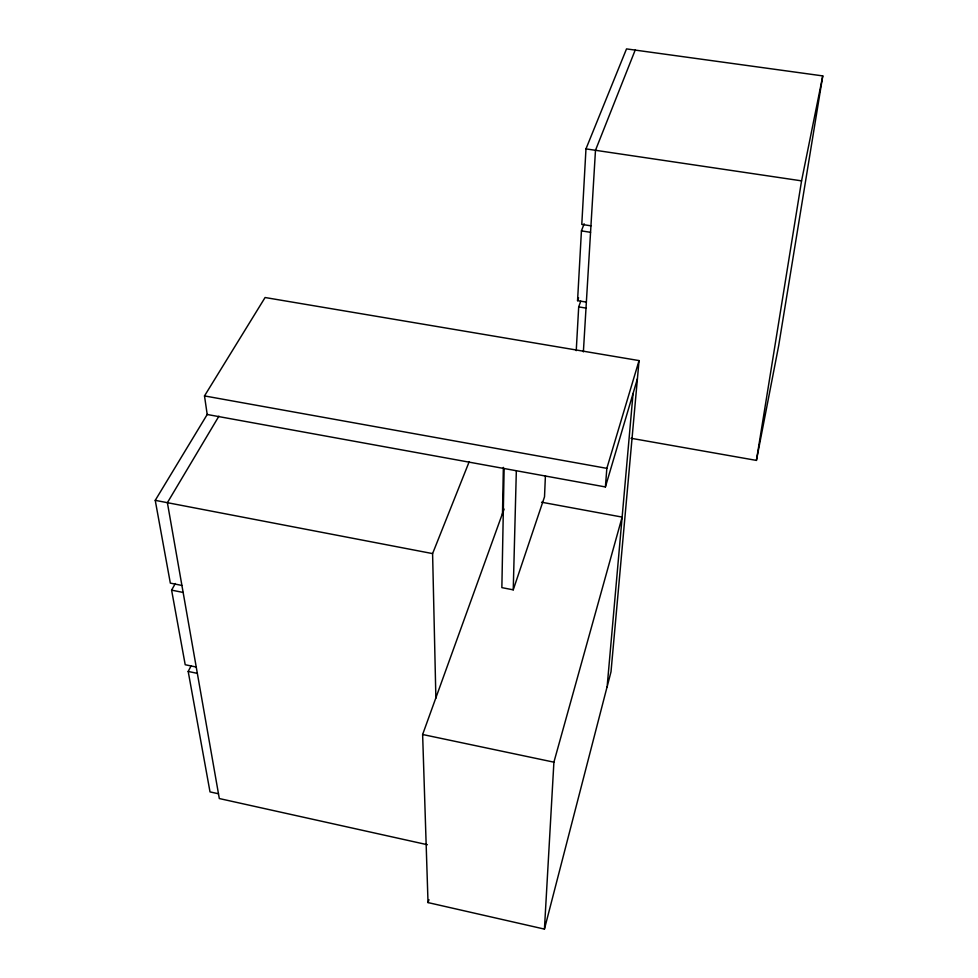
<?xml version="1.0" encoding="UTF-8"?>
<svg xmlns="http://www.w3.org/2000/svg" width="978" height="978" viewBox="0 0 978 978"><rect width="100%" height="100%" fill="white"/><g stroke="black" fill="none" stroke-linecap="round" stroke-linejoin="round"><path stroke-width="1.47" d="M502.484 514.562L503.352 467.374M504.122 468.511L501.861 587.631L513.242 589.844L544.514 496.824L545.418 475.687M513.242 589.844L516.335 470.736M586.36 302.104L577.558 300.662L581.433 230.881L584.135 223.779M631.006 438.266L756.422 460.406L778.659 345.76L822.767 75.905L626.519 48.9L585.969 148.888L581.788 224.402L590.944 225.832M576.238 350.662L578.695 306.896L580.736 301.212M504.073 509.073L422.63 734.502L428.022 902.584L544.44 929.1L553.903 762.168L622.13 517.093L541.567 502.215M583.377 351.872L595.48 150.306L635.187 50.098M605.406 486.946L606.837 468.352L639.05 360.589L265.087 297.52L204.5 395.919L207.202 414.489L605.406 486.946L637.399 378.828M633.059 393.486L607.118 686.862L611.005 671.813L639.05 360.589M756.422 460.406L801.569 180.857L822.767 75.905M544.44 929.1L607.13 686.654M428.022 902.584L428.963 899.674M577.558 300.662L578.585 297.825M435.882 698.194L432.594 553.597L469.147 461.824M218.473 793.769L210.013 791.899L188.192 671.446L191.016 666.03M196.236 667.033L185.209 664.734L171.602 590.137L175.306 583.511M218.925 416.163L167.385 502.68L219.316 798.549L427.374 844.723M181.908 585.443L170.331 583.12L155.233 500.345L207.458 414.073M585.969 148.888L801.569 180.857M581.433 230.881L590.553 232.312M578.695 306.896L586.005 308.094M204.5 395.919L606.837 468.352M155.233 500.345L432.594 553.597M171.602 590.137L183.143 592.448M188.192 671.446L197.336 673.365M422.63 734.502L553.903 762.168"/></g></svg>
